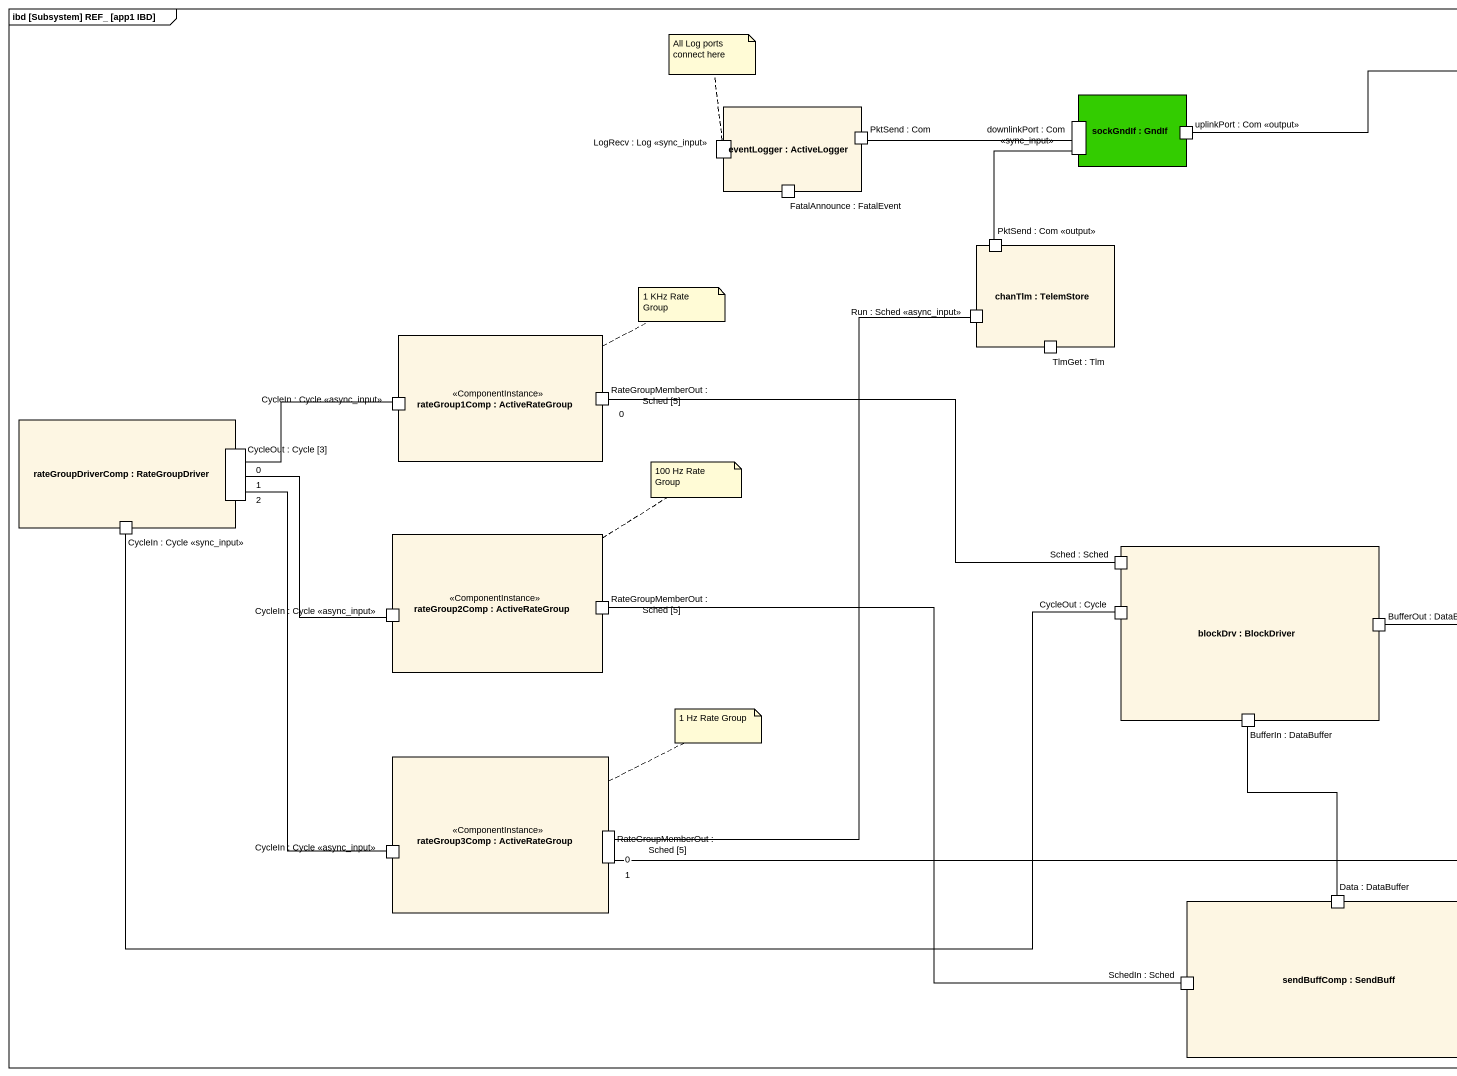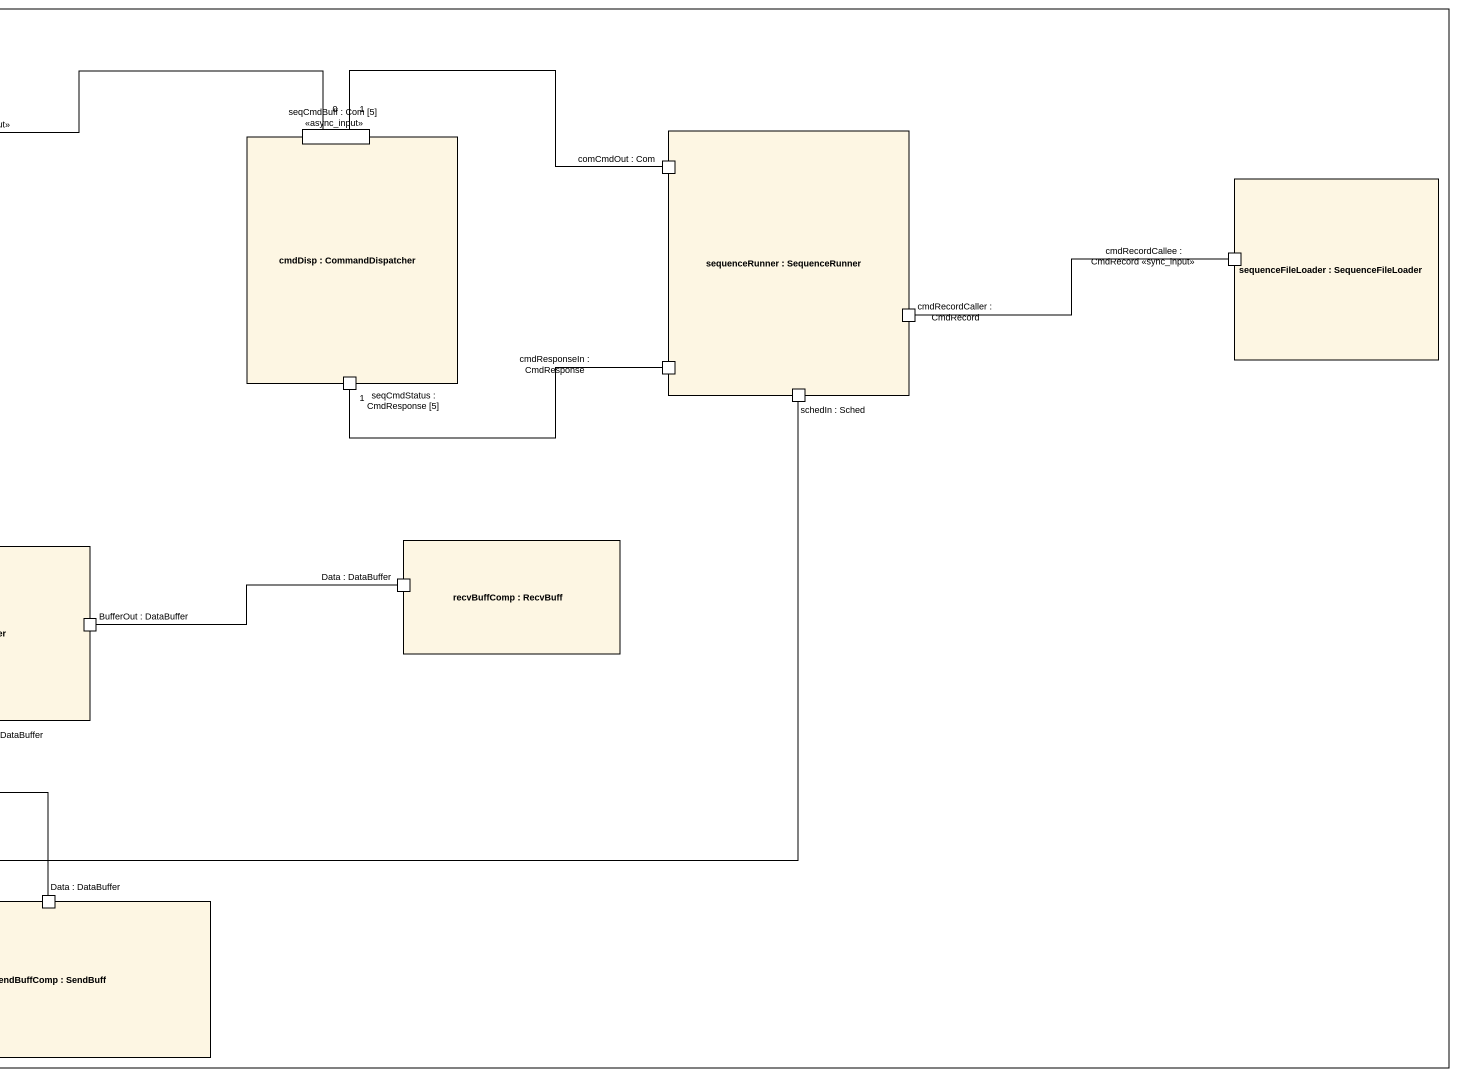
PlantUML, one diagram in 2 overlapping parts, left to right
@startuml
mainframe ibd [Subsystem] REF_ [app1 IBD]
rectangle "eventLogger : ActiveLogger" as eventLogger {
  port "LogRecv : Log <<sync_input>>" as LogRecv_Log_sync_input
  port "PktSend : Com" as PktSend_Com
  port "FatalAnnounce : FatalEvent" as FatalAnnounce_FatalEvent
}
rectangle "sockGndIf : GndIf" as sockGndIf #33CC00 {
  port "downlinkPort : Com <<sync_input>>" as downlinkPort_Com_sync_input
  port "uplinkPort : Com <<output>>" as uplinkPort_Com_output
}
rectangle "cmdDisp : CommandDispatcher" as cmdDisp {
  port "seqCmdBuff : Com [5] <<async_input>>" as seqCmdBuff_Com_5_async_input
  port "seqCmdStatus : CmdResponse [5]" as seqCmdStatus_CmdResponse_5
}
rectangle "sequenceRunner : SequenceRunner" as sequenceRunner {
  port "comCmdOut : Com" as comCmdOut_Com
  port "cmdRecordCaller : CmdRecord" as cmdRecordCaller_CmdRecord
  port "cmdResponseIn : CmdResponse" as cmdResponseIn_CmdResponse
  port "schedIn : Sched" as schedIn_Sched
}
rectangle "sequenceFileLoader : SequenceFileLoader" as sequenceFileLoader {
  port "cmdRecordCallee : CmdRecord <<sync_input>>" as cmdRecordCallee_CmdRecord
}
rectangle "chanTlm : TelemStore" as chanTlm {
  port "PktSend : Com <<output>>" as PktSend_Com_output
  port "Run : Sched <<async_input>>" as Run_Sched_async_input
  port "TlmGet : Tlm" as TlmGet_Tlm
}
rectangle "rateGroup1Comp : ActiveRateGroup" as rateGroup1Comp <<ComponentInstance>> {
  port "CycleIn : Cycle <<async_input>>" as CycleIn_Cycle_async_input
  port "RateGroupMemberOut : Sched [5]" as RateGroupMemberOut_Sched_5
}
rectangle "rateGroupDriverComp : RateGroupDriver" as rateGroupDriverComp {
  port "CycleOut : Cycle [3]" as CycleOut_Cycle_3
  port "CycleIn : Cycle <<sync_input>>" as CycleIn_Cycle_sync_input
}
rectangle "rateGroup2Comp : ActiveRateGroup" as rateGroup2Comp <<ComponentInstance>> {
  port "CycleIn : Cycle <<async_input>>" as CycleIn_Cycle_async_input_2
  port "RateGroupMemberOut : Sched [5]" as RateGroupMemberOut_Sched_5_2
}
rectangle "blockDrv : BlockDriver" as blockDrv {
  port "Sched : Sched" as Sched_Sched
  port "CycleOut : Cycle" as CycleOut_Cycle
  port "BufferOut : DataBuffer" as BufferOut_DataBuffer
  port "BufferIn : DataBuffer" as BufferIn_DataBuffer
}
rectangle "recvBuffComp : RecvBuff" as recvBuffComp {
  port "Data : DataBuffer" as Data_DataBuffer
}
rectangle "rateGroup3Comp : ActiveRateGroup" as rateGroup3Comp <<ComponentInstance>> {
  port "CycleIn : Cycle <<async_input>>" as CycleIn_Cycle_async_input_3
  port "RateGroupMemberOut : Sched [5]" as RateGroupMemberOut_Sched_5_3
}
rectangle "sendBuffComp : SendBuff" as sendBuffComp {
  port "Data : DataBuffer" as Data_DataBuffer_2
  port "SchedIn : Sched" as SchedIn_Sched
}
uplinkPort_Com_output -right- "0" seqCmdBuff_Com_5_async_input
PktSend_Com -right- downlinkPort_Com_sync_input
comCmdOut_Com -left- "1" seqCmdBuff_Com_5_async_input
PktSend_Com_output -up- downlinkPort_Com_sync_input
cmdRecordCaller_CmdRecord -right- cmdRecordCallee_CmdRecord
RateGroupMemberOut_Sched_5 "0" -right- Sched_Sched
seqCmdStatus_CmdResponse_5 "1" -right- cmdResponseIn_CmdResponse
CycleOut_Cycle_3 "0" -right- CycleIn_Cycle_async_input
CycleOut_Cycle_3 "1" -- CycleIn_Cycle_async_input_2
CycleOut_Cycle_3 "2" -- CycleIn_Cycle_async_input_3
RateGroupMemberOut_Sched_5_2 -- SchedIn_Sched
CycleOut_Cycle -left- CycleIn_Cycle_sync_input
BufferOut_DataBuffer -right- Data_DataBuffer
RateGroupMemberOut_Sched_5_3 "0" -up- Run_Sched_async_input
RateGroupMemberOut_Sched_5_3 "1" -right- schedIn_Sched
Data_DataBuffer_2 -up- BufferIn_DataBuffer
note as N1
  All Log ports connect here
end note
N1 .. LogRecv_Log_sync_input
note right of rateGroup1Comp : 1 KHz Rate Group
note top of rateGroup2Comp : 100 Hz Rate Group
note right of rateGroup3Comp : 1 Hz Rate Group
@enduml
